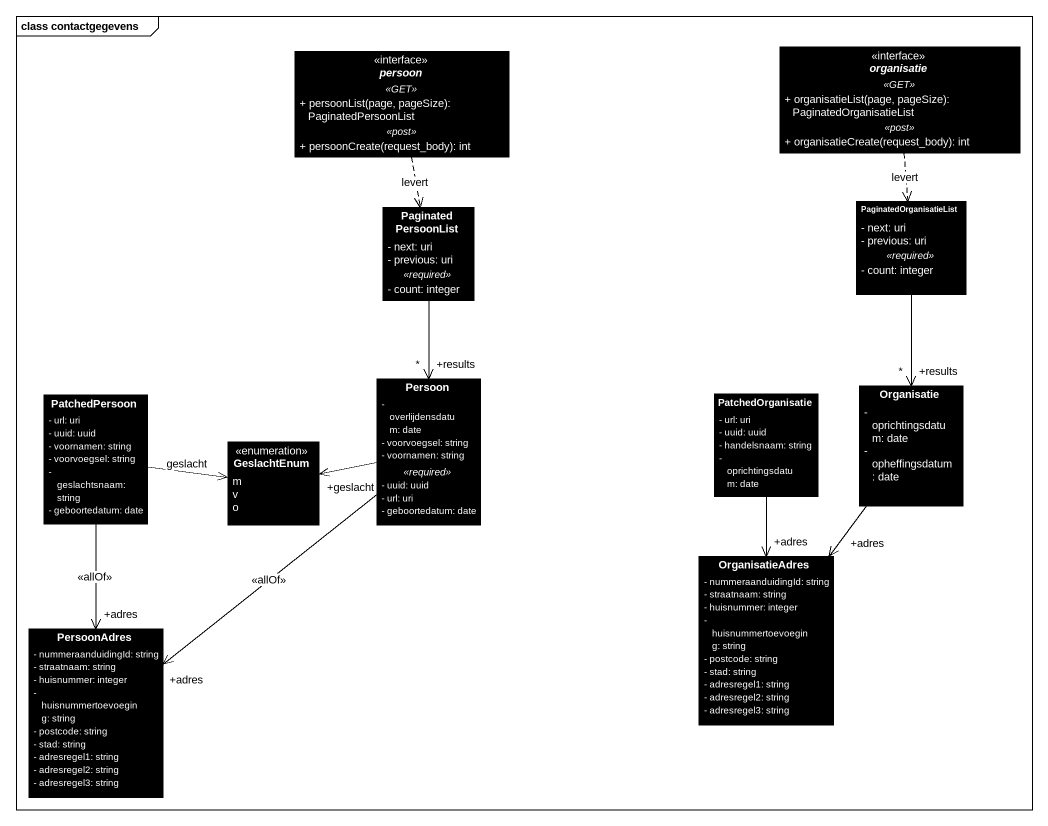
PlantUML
@startuml
mainframe class contactgegevens
hide circle
hide empty members
skinparam classAttributeIconSize 0
interface persoon #000000 {
  .. <<GET>> ..
  + persoonList(page, pageSize): PaginatedPersoonList
  .. <<post>> ..
  + persoonCreate(request_body): int
}
interface organisatie #000000 {
  .. <<GET>> ..
  + organisatieList(page, pageSize): PaginatedOrganisatieList
  .. <<post>> ..
  + organisatieCreate(request_body): int
}
class PaginatedPersoonList #000000 {
  - next: uri
  - previous: uri
  .. <<required>> ..
  - count: integer
}
class PaginatedOrganisatieList #000000 {
  - next: uri
  - previous: uri
  .. <<required>> ..
  - count: integer
}
class PatchedPersoon #000000 {
  - url: uri
  - uuid: uuid
  - voornamen: string
  - voorvoegsel: string
  - geslachtsnaam: string
  - geboortedatum: date
}
class Persoon #000000 {
  - overlijdensdatum: date
  - voorvoegsel: string
  - voornamen: string
  .. <<required>> ..
  - uuid: uuid
  - url: uri
  - geboortedatum: date
}
class PatchedOrganisatie #000000 {
  - url: uri
  - uuid: uuid
  - handelsnaam: string
  - oprichtingsdatum: date
}
class Organisatie #000000 {
  - oprichtingsdatum: date
  - opheffingsdatum: date
}
enum GeslachtEnum #000000 {
  m
  v
  o
}
class OrganisatieAdres #000000 {
  - nummeraanduidingId: string
  - straatnaam: string
  - huisnummer: integer
  - huisnummertoevoeging: string
  - postcode: string
  - stad: string
  - adresregel1: string
  - adresregel2: string
  - adresregel3: string
}
class PersoonAdres #000000 {
  - nummeraanduidingId: string
  - straatnaam: string
  - huisnummer: integer
  - huisnummertoevoeging: string
  - postcode: string
  - stad: string
  - adresregel1: string
  - adresregel2: string
  - adresregel3: string
}
persoon ..> PaginatedPersoonList : levert
organisatie ..> PaginatedOrganisatieList : levert
PaginatedPersoonList --> "+results\n*" Persoon
PaginatedOrganisatieList --> "+results\n*" Organisatie
PatchedPersoon -right-> GeslachtEnum : geslacht
PatchedPersoon --> "+adres" PersoonAdres : <<allOf>>
Persoon -left-> "+geslacht" GeslachtEnum
Persoon --> "+adres" PersoonAdres : <<allOf>>
PatchedOrganisatie --> "+adres" OrganisatieAdres
Organisatie --> "+adres" OrganisatieAdres
@enduml
